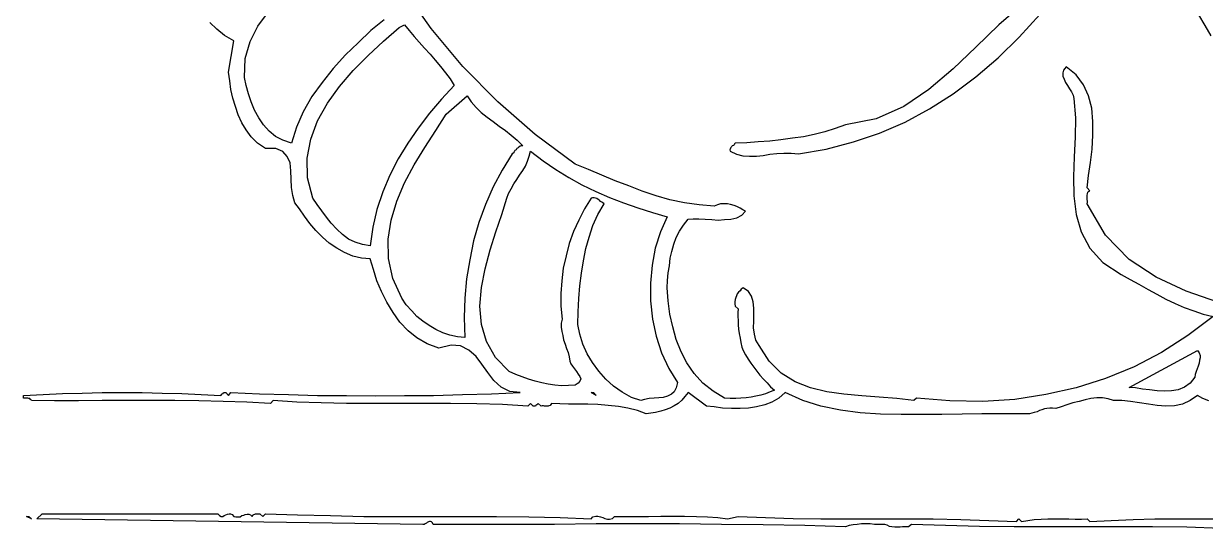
# Model space of a CAD drawing. Extents: x 0.04 to 7.44, y 0.03 to 7.6.
# Drawn here: x 0.039 to 3.019, y 2.85 to 4.122 of the extents above; entities that cross this region are included whole.
import ezdxf

# ---------------------------------------------------------------- set-up
doc = ezdxf.new("R2010")
doc.units = 0
doc.layers.add('1', color=7, linetype='Continuous')

msp = doc.modelspace()

# ---------------------------------------------------------------- linework, layer by layer
for points in [[(3.028, 3.171), (3.013, 3.177), (3, 3.185), (2.981, 3.172), (2.962, 3.163), (2.942, 3.159), (2.92, 3.158), (2.898, 3.16), (2.876, 3.163), (2.853, 3.166), (2.831, 3.17), (2.809, 3.172), (2.788, 3.172), (2.774, 3.176), (2.76, 3.179), (2.746, 3.179), (2.731, 3.177), (2.716, 3.174), (2.701, 3.17), (2.685, 3.166), (2.67, 3.161), (2.656, 3.156), (2.642, 3.152), (2.634, 3.153), (2.627, 3.153), (2.62, 3.152), (2.614, 3.151), (2.607, 3.149), (2.601, 3.147), (2.595, 3.144), (2.588, 3.142), (2.582, 3.14), (2.576, 3.139), (2.566, 3.139), (2.554, 3.139), (2.542, 3.139), (2.529, 3.139), (2.516, 3.139), (2.503, 3.139), (2.49, 3.139), (2.478, 3.139), (2.466, 3.139), (2.456, 3.139), (2.406, 3.138), (2.355, 3.137), (2.304, 3.137), (2.252, 3.137), (2.2, 3.138), (2.149, 3.141), (2.099, 3.148), (2.05, 3.158), (2.004, 3.172), (1.96, 3.192), (1.944, 3.178), (1.926, 3.168), (1.908, 3.161), (1.887, 3.156), (1.867, 3.153), (1.846, 3.152), (1.824, 3.152), (1.802, 3.153), (1.781, 3.156), (1.761, 3.158), (1.715, 3.192), (1.707, 3.182), (1.699, 3.173), (1.69, 3.165), (1.68, 3.159), (1.669, 3.153), (1.657, 3.149), (1.646, 3.145), (1.633, 3.142), (1.621, 3.14), (1.609, 3.139), (1.587, 3.147), (1.563, 3.153), (1.539, 3.157), (1.513, 3.16), (1.487, 3.162), (1.462, 3.163), (1.437, 3.163), (1.413, 3.163), (1.391, 3.164), (1.37, 3.165), (1.369, 3.162), (1.367, 3.16), (1.364, 3.159), (1.362, 3.158), (1.359, 3.158), (1.355, 3.158), (1.353, 3.158), (1.35, 3.159), (1.347, 3.159), (1.344, 3.158), (1.337, 3.165), (1.336, 3.164), (1.334, 3.162), (1.333, 3.161), (1.331, 3.16), (1.33, 3.158), (1.328, 3.158), (1.326, 3.158), (1.324, 3.158), (1.317, 3.165), (1.311, 3.158), (1.247, 3.162), (1.182, 3.164), (1.116, 3.165), (1.05, 3.165), (0.983, 3.165), (0.918, 3.165), (0.853, 3.165), (0.789, 3.166), (0.728, 3.168), (0.668, 3.172), (0.662, 3.165), (0.602, 3.168), (0.542, 3.17), (0.481, 3.171), (0.42, 3.172), (0.359, 3.172), (0.298, 3.172), (0.237, 3.172), (0.177, 3.171), (0.117, 3.171), (0.059, 3.172), (0.058, 3.174), (0.056, 3.175), (0.055, 3.177), (0.052, 3.177), (0.05, 3.178), (0.048, 3.178), (0.045, 3.178), (0.042, 3.178), (0.039, 3.178), (0.039, 3.185), (0.088, 3.187), (0.137, 3.19), (0.187, 3.191), (0.237, 3.192), (0.288, 3.192), (0.338, 3.192), (0.388, 3.191), (0.438, 3.19), (0.487, 3.187), (0.536, 3.185), (0.537, 3.186), (0.539, 3.188), (0.54, 3.189), (0.542, 3.19), (0.543, 3.192), (0.545, 3.192), (0.547, 3.192), (0.549, 3.192), (0.556, 3.185), (0.562, 3.192), (0.634, 3.189), (0.707, 3.187), (0.78, 3.185), (0.853, 3.185), (0.927, 3.184), (1, 3.185), (1.073, 3.185), (1.146, 3.187), (1.219, 3.189), (1.291, 3.192), (1.265, 3.195), (1.243, 3.206), (1.225, 3.223), (1.21, 3.243), (1.195, 3.264), (1.18, 3.283), (1.162, 3.299), (1.141, 3.31), (1.117, 3.312), (1.086, 3.304), (1.057, 3.315), (1.031, 3.33), (1.009, 3.348), (0.988, 3.37), (0.971, 3.394), (0.955, 3.42), (0.942, 3.447), (0.93, 3.474), (0.921, 3.502), (0.913, 3.529), (0.891, 3.531), (0.869, 3.536), (0.848, 3.545), (0.829, 3.556), (0.81, 3.569), (0.793, 3.584), (0.776, 3.601), (0.761, 3.618), (0.747, 3.637), (0.735, 3.655), (0.723, 3.67), (0.718, 3.689), (0.715, 3.709), (0.714, 3.73), (0.713, 3.751), (0.711, 3.771), (0.704, 3.787), (0.693, 3.8), (0.675, 3.807), (0.649, 3.807), (0.629, 3.821), (0.613, 3.837), (0.6, 3.854), (0.589, 3.872), (0.58, 3.892), (0.573, 3.913), (0.567, 3.934), (0.562, 3.956), (0.559, 3.978), (0.556, 4), (0.569, 4.079), (0.546, 4.092), (0.526, 4.108), (0.509, 4.125)], [(0.059, 2.874), (0.046, 2.88), (0.052, 2.88), (0.059, 2.874)], [(3.059, 2.85), (2.973, 2.853), (2.886, 2.854), (2.799, 2.854), (2.711, 2.854), (2.624, 2.854), (2.537, 2.854), (2.45, 2.855), (2.364, 2.857), (2.278, 2.86), (2.271, 2.854), (2.267, 2.854), (2.262, 2.854), (2.256, 2.854), (2.25, 2.853), (2.243, 2.853), (2.236, 2.853), (2.229, 2.854), (2.223, 2.855), (2.217, 2.858), (2.211, 2.86), (2.204, 2.86), (2.194, 2.86), (2.185, 2.86), (2.174, 2.861), (2.163, 2.861), (2.152, 2.861), (2.141, 2.86), (2.131, 2.859), (2.121, 2.857), (2.112, 2.854), (2.009, 2.857), (1.904, 2.859), (1.799, 2.86), (1.693, 2.861), (1.588, 2.861), (1.483, 2.861), (1.378, 2.86), (1.274, 2.86), (1.173, 2.86), (1.072, 2.86), (1.07, 2.864), (1.068, 2.866), (1.065, 2.867), (1.063, 2.867), (1.06, 2.866), (1.057, 2.865), (1.055, 2.863), (1.052, 2.861), (1.049, 2.86), (1.046, 2.86), (0.072, 2.874), (0.086, 2.887), (0.13, 2.887), (0.175, 2.887), (0.22, 2.887), (0.266, 2.887), (0.311, 2.887), (0.355, 2.887), (0.4, 2.887), (0.444, 2.887), (0.487, 2.887), (0.529, 2.887), (0.533, 2.882), (0.537, 2.88), (0.541, 2.88), (0.545, 2.882), (0.549, 2.884), (0.553, 2.886), (0.557, 2.887), (0.561, 2.887), (0.565, 2.885), (0.569, 2.88), (0.574, 2.879), (0.58, 2.879), (0.585, 2.879), (0.589, 2.882), (0.594, 2.883), (0.598, 2.885), (0.603, 2.886), (0.607, 2.886), (0.611, 2.884), (0.615, 2.88), (0.617, 2.882), (0.618, 2.884), (0.62, 2.885), (0.622, 2.886), (0.624, 2.887), (0.627, 2.887), (0.629, 2.887), (0.632, 2.887), (0.635, 2.887), (0.642, 2.88), (0.649, 2.887), (0.73, 2.884), (0.813, 2.882), (0.897, 2.88), (0.981, 2.88), (1.065, 2.88), (1.149, 2.88), (1.232, 2.88), (1.313, 2.879), (1.392, 2.877), (1.47, 2.874), (1.475, 2.879), (1.482, 2.881), (1.487, 2.881), (1.494, 2.879), (1.5, 2.877), (1.505, 2.875), (1.512, 2.873), (1.517, 2.873), (1.524, 2.875), (1.529, 2.88), (1.556, 2.88), (1.585, 2.88), (1.615, 2.88), (1.646, 2.881), (1.676, 2.881), (1.706, 2.881), (1.736, 2.88), (1.764, 2.879), (1.79, 2.877), (1.814, 2.874), (1.841, 2.88), (1.91, 2.877), (1.98, 2.875), (2.05, 2.874), (2.121, 2.874), (2.192, 2.874), (2.262, 2.874), (2.333, 2.874), (2.403, 2.872), (2.473, 2.87), (2.543, 2.867), (2.549, 2.874), (2.556, 2.867), (2.572, 2.87), (2.588, 2.872), (2.605, 2.873), (2.622, 2.874), (2.64, 2.874), (2.658, 2.874), (2.675, 2.874), (2.691, 2.873), (2.707, 2.873), (2.721, 2.874), (2.728, 2.867), (2.782, 2.87), (2.837, 2.872), (2.892, 2.874), (2.947, 2.874), (3.003, 2.874), (3.058, 2.874)]]:
    msp.add_lwpolyline(points)
at = {"layer": '1'}
for points in [[(3.051, 3.42), (2.971, 3.448), (2.895, 3.483), (2.827, 3.528), (2.768, 3.589), (2.721, 3.668), (2.722, 3.672), (2.722, 3.675), (2.721, 3.679), (2.721, 3.683), (2.721, 3.687), (2.721, 3.69), (2.722, 3.693), (2.723, 3.697), (2.725, 3.699), (2.728, 3.701), (2.721, 3.708), (2.725, 3.739), (2.73, 3.772), (2.734, 3.806), (2.736, 3.841), (2.736, 3.875), (2.733, 3.909), (2.725, 3.94), (2.712, 3.968), (2.694, 3.993), (2.668, 4.013), (2.662, 4.005), (2.66, 3.998), (2.66, 3.99), (2.663, 3.982), (2.667, 3.974), (2.672, 3.966), (2.677, 3.958), (2.682, 3.95), (2.686, 3.942), (2.688, 3.933), (2.692, 3.885), (2.691, 3.836), (2.689, 3.786), (2.687, 3.736), (2.688, 3.688), (2.694, 3.641), (2.706, 3.597), (2.728, 3.556), (2.761, 3.52), (2.807, 3.49), (2.83, 3.477), (2.852, 3.465), (2.875, 3.452), (2.897, 3.44), (2.92, 3.428), (2.943, 3.417), (2.966, 3.407), (2.99, 3.398), (3.014, 3.39), (3.039, 3.384), (2.975, 3.336), (2.909, 3.293), (2.84, 3.257), (2.768, 3.228), (2.694, 3.204), (2.617, 3.187), (2.539, 3.175), (2.458, 3.17), (2.375, 3.171), (2.291, 3.178), (2.284, 3.172), (2.241, 3.177), (2.197, 3.181), (2.153, 3.184), (2.108, 3.188), (2.065, 3.194), (2.024, 3.204), (1.985, 3.219), (1.95, 3.241), (1.919, 3.271), (1.894, 3.311), (1.886, 3.324), (1.882, 3.339), (1.88, 3.355), (1.881, 3.372), (1.881, 3.389), (1.881, 3.405), (1.879, 3.421), (1.875, 3.435), (1.867, 3.447), (1.854, 3.456), (1.849, 3.453), (1.846, 3.449), (1.842, 3.445), (1.839, 3.441), (1.837, 3.436), (1.835, 3.432), (1.834, 3.427), (1.833, 3.421), (1.833, 3.416), (1.834, 3.41), (1.841, 3.403), (1.84, 3.394), (1.84, 3.384), (1.841, 3.374), (1.841, 3.363), (1.842, 3.352), (1.844, 3.341), (1.846, 3.329), (1.848, 3.318), (1.85, 3.307), (1.854, 3.298), (1.86, 3.287), (1.866, 3.276), (1.873, 3.266), (1.881, 3.256), (1.888, 3.246), (1.896, 3.236), (1.905, 3.226), (1.914, 3.217), (1.923, 3.207), (1.933, 3.198), (1.922, 3.194), (1.91, 3.189), (1.898, 3.186), (1.886, 3.183), (1.874, 3.181), (1.861, 3.179), (1.848, 3.178), (1.835, 3.177), (1.821, 3.177), (1.807, 3.178), (1.778, 3.196), (1.752, 3.216), (1.73, 3.24), (1.712, 3.267), (1.697, 3.295), (1.685, 3.326), (1.676, 3.358), (1.669, 3.39), (1.665, 3.423), (1.662, 3.456), (1.663, 3.475), (1.665, 3.494), (1.668, 3.512), (1.67, 3.531), (1.674, 3.548), (1.679, 3.566), (1.685, 3.583), (1.693, 3.599), (1.703, 3.614), (1.715, 3.629), (1.728, 3.63), (1.742, 3.63), (1.758, 3.629), (1.775, 3.628), (1.791, 3.627), (1.807, 3.628), (1.823, 3.629), (1.838, 3.633), (1.85, 3.639), (1.86, 3.649), (1.853, 3.653), (1.846, 3.657), (1.838, 3.661), (1.831, 3.664), (1.822, 3.666), (1.814, 3.668), (1.805, 3.668), (1.797, 3.668), (1.789, 3.665), (1.781, 3.662), (1.743, 3.665), (1.706, 3.67), (1.669, 3.678), (1.634, 3.688), (1.599, 3.7), (1.565, 3.713), (1.531, 3.726), (1.497, 3.74), (1.464, 3.754), (1.43, 3.768), (1.329, 3.843), (1.235, 3.925), (1.147, 4.014), (1.067, 4.11), (0.996, 4.211)], [(0.948, 4.132), (0.915, 4.105), (0.883, 4.074), (0.851, 4.043), (0.82, 4.009), (0.792, 3.974), (0.766, 3.938), (0.744, 3.9), (0.727, 3.861), (0.715, 3.821), (0.693, 3.828), (0.674, 3.838), (0.658, 3.851), (0.644, 3.867), (0.632, 3.885), (0.621, 3.904), (0.613, 3.925), (0.606, 3.945), (0.6, 3.966), (0.596, 3.986), (0.598, 4.034), (0.61, 4.077), (0.63, 4.116), (0.657, 4.152)], [(2.559, 4.171), (2.499, 4.119), (2.441, 4.063), (2.383, 4.008), (2.322, 3.956), (2.259, 3.913), (2.189, 3.882), (2.112, 3.867), (2.086, 3.858), (2.06, 3.849), (2.033, 3.843), (2.006, 3.837), (1.978, 3.833), (1.949, 3.829), (1.921, 3.826), (1.892, 3.824), (1.863, 3.822), (1.834, 3.821), (1.832, 3.819), (1.831, 3.817), (1.829, 3.815), (1.826, 3.814), (1.825, 3.812), (1.823, 3.81), (1.822, 3.808), (1.821, 3.806), (1.82, 3.804), (1.821, 3.801), (1.837, 3.793), (1.853, 3.789), (1.87, 3.788), (1.887, 3.788), (1.904, 3.79), (1.921, 3.793), (1.939, 3.795), (1.956, 3.796), (1.975, 3.796), (1.993, 3.794), (2.063, 3.806), (2.132, 3.824), (2.198, 3.846), (2.262, 3.874), (2.324, 3.907), (2.383, 3.945), (2.441, 3.988), (2.497, 4.036), (2.55, 4.088), (2.602, 4.145)], [(3.002, 4.144), (3.018, 4.117), (3.033, 4.091)], [(1.125, 3.966), (1.093, 3.932), (1.063, 3.896), (1.034, 3.859), (1.008, 3.821), (0.984, 3.781), (0.963, 3.74), (0.945, 3.698), (0.93, 3.654), (0.92, 3.609), (0.913, 3.562), (0.894, 3.565), (0.875, 3.571), (0.858, 3.579), (0.843, 3.591), (0.829, 3.604), (0.815, 3.619), (0.803, 3.634), (0.791, 3.65), (0.779, 3.666), (0.768, 3.682), (0.755, 3.733), (0.754, 3.783), (0.763, 3.831), (0.78, 3.877), (0.805, 3.922), (0.836, 3.964), (0.87, 4.004), (0.908, 4.042), (0.947, 4.078), (0.986, 4.112), (1, 4.119), (1.011, 4.105), (1.024, 4.09), (1.037, 4.075), (1.05, 4.06), (1.064, 4.045), (1.077, 4.03), (1.09, 4.014), (1.103, 3.998), (1.115, 3.983), (1.125, 3.966)], [(1.298, 3.814), (1.294, 3.814), (1.291, 3.813), (1.288, 3.811), (1.286, 3.809), (1.283, 3.807), (1.281, 3.804), (1.278, 3.802), (1.276, 3.799), (1.274, 3.796), (1.271, 3.794), (1.246, 3.753), (1.223, 3.711), (1.204, 3.666), (1.187, 3.621), (1.174, 3.575), (1.164, 3.527), (1.156, 3.479), (1.152, 3.43), (1.15, 3.381), (1.152, 3.331), (1.133, 3.333), (1.114, 3.337), (1.096, 3.343), (1.079, 3.351), (1.062, 3.361), (1.046, 3.372), (1.031, 3.384), (1.018, 3.398), (1.004, 3.413), (0.993, 3.43), (0.97, 3.48), (0.959, 3.53), (0.958, 3.579), (0.966, 3.627), (0.98, 3.675), (1, 3.721), (1.024, 3.766), (1.051, 3.81), (1.079, 3.853), (1.105, 3.894), (1.158, 3.94), (1.168, 3.925), (1.18, 3.911), (1.193, 3.898), (1.208, 3.886), (1.223, 3.875), (1.238, 3.864), (1.254, 3.853), (1.269, 3.841), (1.284, 3.828), (1.298, 3.814)], [(1.662, 3.635), (1.645, 3.597), (1.632, 3.556), (1.624, 3.513), (1.62, 3.468), (1.62, 3.423), (1.625, 3.377), (1.634, 3.334), (1.648, 3.292), (1.666, 3.253), (1.688, 3.218), (1.685, 3.204), (1.68, 3.194), (1.673, 3.188), (1.663, 3.183), (1.652, 3.18), (1.641, 3.179), (1.629, 3.178), (1.617, 3.177), (1.605, 3.175), (1.596, 3.172), (1.572, 3.18), (1.549, 3.193), (1.527, 3.208), (1.507, 3.226), (1.49, 3.246), (1.474, 3.268), (1.46, 3.29), (1.449, 3.314), (1.442, 3.339), (1.437, 3.364), (1.438, 3.396), (1.439, 3.429), (1.442, 3.461), (1.446, 3.493), (1.451, 3.524), (1.457, 3.555), (1.465, 3.584), (1.475, 3.613), (1.487, 3.641), (1.503, 3.668), (1.5, 3.67), (1.497, 3.672), (1.494, 3.674), (1.491, 3.677), (1.488, 3.679), (1.485, 3.681), (1.481, 3.682), (1.478, 3.683), (1.474, 3.683), (1.47, 3.682), (1.454, 3.655), (1.439, 3.627), (1.426, 3.598), (1.415, 3.568), (1.407, 3.537), (1.4, 3.506), (1.396, 3.474), (1.394, 3.442), (1.394, 3.41), (1.397, 3.377), (1.395, 3.367), (1.395, 3.357), (1.396, 3.346), (1.399, 3.336), (1.401, 3.325), (1.405, 3.314), (1.408, 3.303), (1.412, 3.293), (1.415, 3.282), (1.417, 3.271), (1.419, 3.265), (1.423, 3.259), (1.428, 3.252), (1.433, 3.245), (1.438, 3.239), (1.442, 3.233), (1.444, 3.227), (1.442, 3.221), (1.438, 3.216), (1.43, 3.211), (1.413, 3.21), (1.396, 3.209), (1.379, 3.211), (1.362, 3.213), (1.346, 3.217), (1.329, 3.221), (1.312, 3.226), (1.296, 3.232), (1.28, 3.238), (1.264, 3.245), (1.229, 3.281), (1.206, 3.321), (1.194, 3.364), (1.19, 3.41), (1.194, 3.457), (1.203, 3.504), (1.216, 3.552), (1.23, 3.597), (1.245, 3.641), (1.258, 3.682), (1.262, 3.694), (1.269, 3.706), (1.275, 3.718), (1.283, 3.729), (1.29, 3.74), (1.298, 3.752), (1.305, 3.763), (1.31, 3.775), (1.314, 3.788), (1.317, 3.801), (1.349, 3.776), (1.381, 3.754), (1.414, 3.734), (1.447, 3.716), (1.482, 3.699), (1.517, 3.684), (1.552, 3.67), (1.588, 3.658), (1.625, 3.646), (1.662, 3.635)], [(2.993, 3.231), (2.981, 3.216), (2.967, 3.206), (2.951, 3.199), (2.934, 3.197), (2.916, 3.196), (2.898, 3.197), (2.879, 3.199), (2.861, 3.201), (2.843, 3.204), (2.827, 3.205), (3, 3.298), (3.004, 3.292), (3.006, 3.286), (3.006, 3.28), (3.005, 3.274), (3.004, 3.266), (3.001, 3.259), (2.999, 3.252), (2.996, 3.245), (2.994, 3.238), (2.993, 3.231)], [(1.483, 3.185), (1.47, 3.192), (1.476, 3.192), (1.483, 3.185)]]:
    msp.add_lwpolyline(points, dxfattribs=at)

doc.saveas('drawing.dxf')
